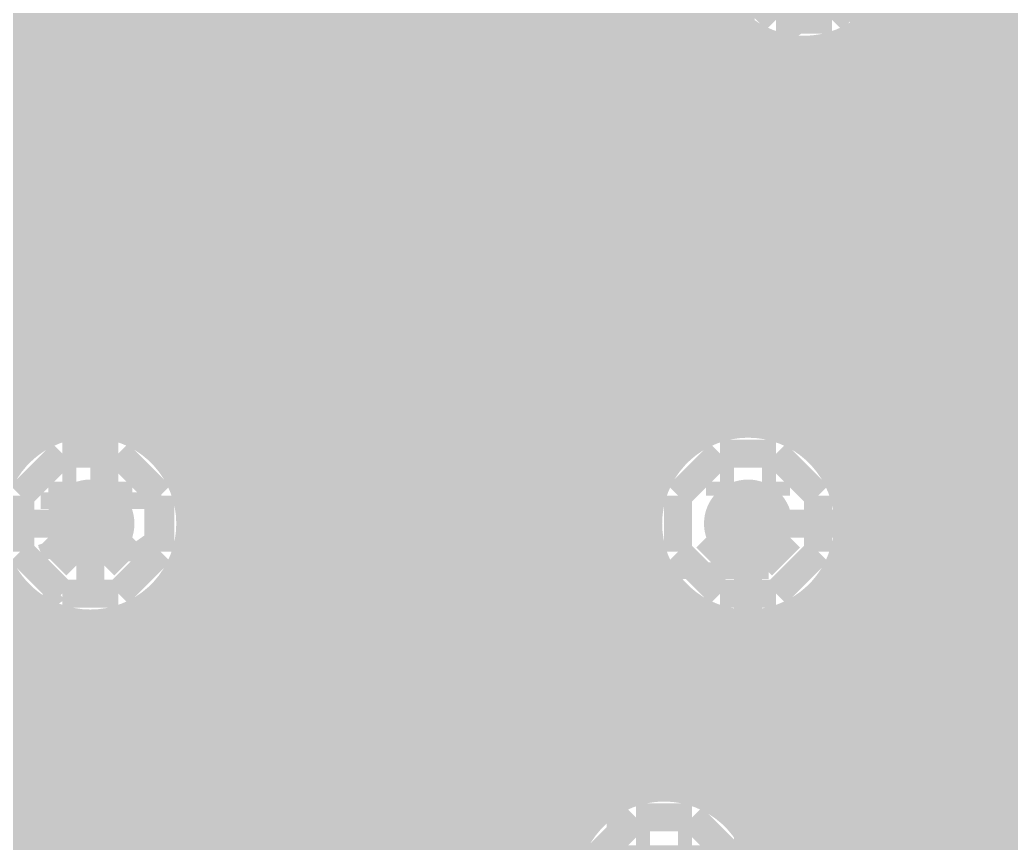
# Model space of a CAD drawing. Extents: x -5 to 157, y -120 to 103.
# Drawn here: x 61.46 to 70.46, y 57.68 to 65.15 of the extents above; entities that cross this region are included whole.
import ezdxf

# ---------------------------------------------------------------- set-up
doc = ezdxf.new("R2010")
doc.units = 0
doc.header["$MEASUREMENT"] = 0
doc.layers.get('0').update_dxf_attribs({"linetype": 'CONTINUOUS'})
for name, color, linetype in [('22-304-2_BOT', 7, 'CONTINUOUS'), ('22-304-2_DRD', 7, 'CONTINUOUS'), ('22-304-2_DRL', 2, 'CONTINUOUS'), ('22-304-2_IN1', 4, 'CONTINUOUS'), ('22-304-2_IN2', 3, 'CONTINUOUS'), ('22-304-2_SMT', 10, 'CONTINUOUS'), ('22-304-2_SPT', 9, 'CONTINUOUS'), ('22-304-2_SSB', 12, 'CONTINUOUS'), ('22-304-2_SST', 11, 'CONTINUOUS'), ('22-304-2_TOP', 13, 'CONTINUOUS'), ('THRUHOLE_TAP', 7, 'CONTINUOUS')]:
    doc.layers.add(name, color=color, linetype=linetype)

# ---------------------------------------------------------------- blocks, each defined once
blk = doc.blocks.new('ROUND_39')
at = {"const_width": 0.40005}
blk.add_lwpolyline([(-0.200024, 0, 1), (0.200024, 0, 1)], format="xyb", close=True, dxfattribs=at)
blk = doc.blocks.new('ROUND_87')
at = {"const_width": 0.10033}
blk.add_lwpolyline([(-0.050164, 0, 1), (0.050164, 0, 1)], format="xyb", close=True, dxfattribs=at)
blk = doc.blocks.new('ROUND_88')
at = {"const_width": 0.10033}
blk.add_lwpolyline([(-0.050164, 0, 1), (0.050164, 0, 1)], format="xyb", close=True, dxfattribs=at)
blk = doc.blocks.new('ROUND_38')
at = {"const_width": 0.40005}
blk.add_lwpolyline([(-0.200024, 0, 1), (0.200024, 0, 1)], format="xyb", close=True, dxfattribs=at)
blk = doc.blocks.new('ROUND_42')
at = {"const_width": 0.40005}
blk.add_lwpolyline([(-0.200024, 0, 1), (0.200024, 0, 1)], format="xyb", close=True, dxfattribs=at)
blk = doc.blocks.new('RECTANGLE_3')
blk.add_solid([(0.4826, 0.4064), (0.4826, -0.4064), (-0.4826, 0.4064), (-0.4826, -0.4064)])
blk = doc.blocks.new('RECTANGLE_32')
blk.add_solid([(0.44958, 0.65024), (0.44958, -0.65024), (-0.44958, 0.65024), (-0.44958, -0.65024)])
blk = doc.blocks.new('ROUND_80')
at = {"const_width": 0.10033}
blk.add_lwpolyline([(-0.050164, 0, 1), (0.050164, 0, 1)], format="xyb", close=True, dxfattribs=at)

msp = doc.modelspace()

# ---------------------------------------------------------------- linework, layer by layer
at = {"layer": '22-304-2_BOT', "const_width": 0.254}
for points in [[(69.977, 69.8754), (69.977, 64.5287)], [(70.2056, 68.8594), (70.2056, 64.69126)], [(70.4342, 68.8594), (70.4342, 64.77)], [(63.8048, 68.2244), (63.8048, 57.912)], [(61.7474, 67.61988), (61.7474, 61.41466)], [(61.976, 67.63512), (61.976, 61.47816)], [(61.5188, 67.35572), (61.5188, 61.27242)], [(62.2046, 67.1957), (62.2046, 61.4807)], [(63.5762, 67.25412), (63.5762, 57.912)], [(62.4332, 67.02044), (62.4332, 61.42482)], [(63.3476, 67.04838), (63.3476, 57.912)], [(62.6618, 66.93408), (62.6618, 61.29274)], [(62.8904, 66.91122), (62.8904, 61.03112)], [(63.119, 66.94678), (63.119, 57.912)], [(67.0052, 66.91122), (67.0052, 63.05296)], [(64.0334, 66.5226), (64.0334, 60.6806)], [(64.262, 66.5226), (64.262, 61.0489)], [(64.4906, 66.5226), (64.4906, 61.21146)], [(64.7192, 66.5226), (64.7192, 61.2902)], [(64.9478, 66.5226), (64.9478, 61.30798)], [(65.1764, 66.5226), (65.1764, 64.0334)], [(65.405, 66.5226), (65.405, 64.4017)], [(65.6336, 66.5226), (65.6336, 64.56426)], [(65.8622, 66.5226), (65.8622, 64.643)], [(66.0908, 66.5226), (66.0908, 64.66078)], [(66.3194, 66.5226), (66.3194, 64.6176)], [(66.548, 66.5226), (66.548, 64.50584)], [(66.7766, 66.5226), (66.7766, 64.28486)], [(67.2338, 66.5226), (67.2338, 63.13932)], [(67.4624, 66.5226), (67.4624, 63.16218)], [(69.5198, 66.5226), (69.5198, 61.214)], [(69.7484, 66.5226), (69.7484, 64.1604)], [(67.691, 65.60312), (67.691, 63.12662)], [(69.2912, 65.22212), (69.2912, 61.214)], [(67.9196, 65.1637), (67.9196, 63.02248)], [(68.01612, 65.0748), (44.5135, 65.0748)], [(69.0626, 65.01638), (69.0626, 61.214)], [(73.47204, 65.0748), (69.14388, 65.0748)], [(68.1482, 64.98844), (68.1482, 62.81928)], [(73.70064, 64.8462), (44.7421, 64.8462)], [(68.3768, 64.90208), (68.3768, 61.43244)], [(68.6054, 64.87922), (68.6054, 61.31306)], [(68.834, 64.91478), (68.834, 61.214)], [(65.7606, 64.6176), (52.9844, 64.6176)], [(70.08114, 64.6176), (66.3194, 64.6176)], [(65.3923, 64.389), (53.3527, 64.389)], [(69.86016, 64.389), (66.6877, 64.389)], [(65.2272, 64.1604), (53.51526, 64.1604)], [(69.7484, 64.1604), (66.85026, 64.1604)], [(65.14846, 63.9318), (53.594, 63.9318)], [(69.70522, 63.9318), (66.929, 63.9318)], [(65.13322, 63.7032), (53.61178, 63.7032)], [(69.72046, 63.7032), (66.94678, 63.7032)], [(69.7484, 63.6016), (69.7484, 61.214)], [(65.1764, 63.4746), (53.5686, 63.4746)], [(65.1764, 63.4746), (65.1764, 61.2648)], [(69.7992, 63.4746), (66.9036, 63.4746)], [(65.28816, 63.246), (53.45684, 63.246)], [(66.7766, 63.22314), (66.7766, 62.8777)], [(69.9643, 63.246), (66.79184, 63.246)], [(69.977, 63.2333), (69.977, 61.214)], [(65.405, 63.1063), (65.405, 61.15304)], [(70.2056, 63.0682), (70.2056, 61.214)], [(65.50914, 63.0174), (53.23586, 63.0174)], [(65.6336, 62.9412), (65.6336, 60.93206)], [(66.548, 63.00216), (66.548, 62.43828)], [(66.94424, 63.0174), (66.57086, 63.0174)], [(70.3326, 63.0174), (67.92722, 63.0174)], [(70.4342, 62.98946), (70.4342, 61.214)], [(65.8622, 62.86246), (65.8622, 57.912)], [(66.3194, 62.8904), (66.3194, 57.912)], [(66.70294, 62.7888), (46.7995, 62.7888)], [(66.0908, 62.84722), (66.0908, 57.912)], [(104.54894, 62.7888), (68.17106, 62.7888)], [(66.58102, 62.5602), (47.0281, 62.5602)], [(104.42702, 62.5602), (68.29044, 62.5602)], [(66.53276, 62.3316), (47.2567, 62.3316)], [(104.37876, 62.3316), (68.34124, 62.3316)], [(66.54292, 62.103), (47.4853, 62.103)], [(66.548, 62.06998), (66.548, 57.912)], [(104.38892, 62.103), (68.33108, 62.103)], [(66.6115, 61.8744), (47.7139, 61.8744)], [(104.46004, 61.8744), (68.25996, 61.8744)], [(68.1482, 61.68898), (68.1482, 61.48324)], [(66.7639, 61.6458), (47.9425, 61.6458)], [(66.7766, 61.63056), (66.7766, 58.01106)], [(91.03614, 61.6458), (68.1101, 61.6458)], [(61.75502, 61.4172), (54.32298, 61.4172)], [(67.08648, 61.4172), (62.45098, 61.4172)], [(67.0052, 61.4553), (67.0052, 58.13044)], [(73.31202, 61.4172), (68.41998, 61.4172)], [(67.2338, 61.36894), (67.2338, 60.92698)], [(67.4624, 61.34608), (67.4624, 61.2521)], [(61.4553, 61.214), (54.6227, 61.214)], [(64.44488, 61.1886), (62.7761, 61.1886)], [(67.3989, 61.1886), (65.34912, 61.1886)], [(73.0123, 61.214), (68.7197, 61.214)], [(64.18072, 60.96), (62.92596, 60.96)], [(67.24904, 60.96), (65.61074, 60.96)], [(64.05118, 60.7314), (62.99708, 60.7314)], [(67.17792, 60.7314), (65.74282, 60.7314)], [(53.975, 60.579), (62.103, 60.579)], [(68.072, 60.579), (73.66, 60.579)], [(63.9953, 60.5028), (63.00724, 60.5028)], [(67.16776, 60.5028), (65.7987, 60.5028)], [(63.99784, 60.2742), (62.95644, 60.2742)], [(67.21602, 60.2742), (65.79616, 60.2742)], [(67.2338, 60.23102), (67.2338, 58.18124)], [(62.8904, 60.12688), (62.8904, 57.912)], [(64.0334, 60.1218), (64.0334, 57.912)], [(64.06134, 60.0456), (62.83706, 60.0456)], [(67.33794, 60.0456), (65.73266, 60.0456)], [(61.4553, 59.944), (54.6227, 59.944)], [(61.5188, 59.88304), (61.5188, 57.912)], [(67.4624, 59.9059), (67.4624, 58.17108)], [(73.0123, 59.944), (68.7197, 59.944)], [(68.834, 59.944), (68.834, 45.847)], [(69.0626, 59.944), (69.0626, 45.847)], [(69.2912, 59.944), (69.2912, 45.847)], [(69.5198, 59.944), (69.5198, 45.847)], [(69.7484, 59.944), (69.7484, 45.847)], [(69.977, 59.944), (69.977, 45.847)], [(70.2056, 59.944), (70.2056, 45.847)], [(70.4342, 59.944), (70.4342, 45.847)], [(61.61024, 59.817), (54.46776, 59.817)], [(64.20104, 59.817), (62.59576, 59.817)], [(62.6618, 59.86272), (62.6618, 57.912)], [(67.57924, 59.817), (65.59042, 59.817)], [(65.6336, 59.87034), (65.6336, 57.912)], [(73.16724, 59.817), (68.56476, 59.817)], [(68.6054, 59.84494), (68.6054, 45.847)], [(61.7474, 59.74334), (61.7474, 57.912)], [(62.4332, 59.73318), (62.4332, 57.912)], [(64.262, 59.7535), (64.262, 57.912)], [(67.691, 59.75604), (67.691, 58.09996)], [(68.3768, 59.72302), (68.3768, 45.847)], [(61.976, 59.67984), (61.976, 57.912)], [(62.2046, 59.6773), (62.2046, 57.912)], [(65.405, 59.64936), (65.405, 57.912)], [(67.9196, 59.68492), (67.9196, 57.9501)], [(68.1482, 59.67476), (68.1482, 57.62498)], [(64.49314, 59.5884), (48.641, 59.5884)], [(64.4906, 59.5884), (64.4906, 57.912)], [(65.1764, 59.5376), (65.1764, 57.912)], [(96.3168, 59.5884), (65.30086, 59.5884)], [(64.7192, 59.50966), (64.7192, 57.912)], [(64.9478, 59.49442), (64.9478, 57.912)], [(96.09582, 59.3598), (48.641, 59.3598)], [(95.90024, 59.1312), (48.641, 59.1312)], [(74.7776, 58.9026), (48.641, 58.9026)], [(74.4093, 58.674), (48.641, 58.674)], [(74.2442, 58.4454), (48.641, 58.4454)], [(74.16546, 58.2168), (48.641, 58.2168)], [(66.74612, 57.9882), (57.58688, 57.9882)], [(66.6623, 57.912), (57.6707, 57.912)], [(74.15022, 57.9882), (67.87388, 57.9882)], [(74.1934, 57.7596), (68.07708, 57.7596)]]:
    msp.add_lwpolyline(points, dxfattribs=at)
for points in [[(67.67322, 65.786, 0.4142136), (68.58, 64.87922)], [(68.58, 64.87922, 0.4142136), (69.48678, 65.786)], [(70.612, 64.78778, 0.4142136), (69.70522, 63.881)], [(66.04, 64.66078, 0.4142136), (65.13322, 63.754)], [(66.04, 64.66078, 0.4142136), (65.13322, 63.754)], [(66.94678, 63.754, 0.4142136), (66.04, 64.66078)], [(66.94678, 63.754, 0.4142136), (66.04, 64.66078)], [(69.70522, 63.881, 0.4142136), (70.612, 62.97422)], [(65.13322, 63.754, 0.4142136), (66.04, 62.84722)], [(65.13322, 63.754, 0.4142136), (66.04, 62.84722)], [(66.04, 62.84722, 0.4142136), (66.94678, 63.754)], [(66.04, 62.84722, 0.4142136), (66.94678, 63.754)], [(67.437, 63.16218, 0.4142136), (66.53022, 62.2554)], [(67.437, 63.16218, 0.4142136), (66.53022, 62.2554)], [(68.34378, 62.2554, 0.4142136), (67.437, 63.16218)], [(68.34378, 62.2554, 0.4142136), (67.437, 63.16218)], [(66.53022, 62.2554, 0.4142136), (67.437, 61.34862)], [(66.53022, 62.2554, 0.4142136), (67.437, 61.34862)], [(67.88912, 61.468, 0.2685851), (68.34378, 62.2554)], [(67.88912, 61.468, 0.2685851), (68.34378, 62.2554)], [(62.103, 61.48578, 0.2014871), (61.45549, 61.21381)], [(63.00978, 60.579, 0.4142136), (62.103, 61.48578)], [(68.072, 61.48578, 0.0507646), (67.88929, 61.46718)], [(68.7197, 61.214, 0.2014867), (68.072, 61.48605)], [(67.61734, 61.36386, 0.2675602), (67.16496, 60.579)], [(67.437, 61.34608, 0.0499376), (67.61728, 61.36413)], [(67.437, 61.34608, 0.0499376), (67.61728, 61.36413)], [(64.897, 61.30798, 0.4142136), (63.99022, 60.4012)], [(65.80378, 60.4012, 0.4142136), (64.897, 61.30798)], [(62.103, 59.67222, 0.4142136), (63.00978, 60.579)], [(67.16522, 60.579, 0.4142136), (68.072, 59.67222)], [(63.99022, 60.4012, 0.4142136), (64.897, 59.49442)], [(64.897, 59.49442, 0.4142136), (65.80378, 60.4012)], [(61.4553, 59.944, 0.2014867), (62.103, 59.67195)], [(68.072, 59.67222, 0.2014863), (68.71951, 59.94419)], [(67.31, 58.18378, 0.2014871), (66.66249, 57.91181)], [(68.21678, 57.277, 0.4142136), (67.31, 58.18378)]]:
    msp.add_lwpolyline(points, format="xyb", dxfattribs=at)
at = {"layer": '22-304-2_DRD', "const_width": 0.254}
for points in [[(67.945, 65.532), (68.326, 65.151)], [(68.834, 65.151), (69.215, 65.532)], [(61.976, 65.278), (61.595, 64.897)], [(61.976, 65.278), (61.595, 64.897)], [(61.976, 65.278), (61.595, 64.897)], [(62.484, 65.278), (61.976, 65.278)], [(62.484, 65.278), (61.976, 65.278)], [(62.484, 65.278), (61.976, 65.278)], [(62.865, 64.897), (62.484, 65.278)], [(62.865, 64.897), (62.484, 65.278)], [(62.865, 64.897), (62.484, 65.278)], [(68.326, 65.151), (68.834, 65.151)], [(61.976, 65.024), (61.976, 64.897)], [(62.103, 65.024), (61.976, 65.024)], [(61.976, 65.024), (61.976, 64.897)], [(62.103, 65.024), (61.976, 65.024)], [(61.976, 65.024), (61.976, 64.897)], [(62.103, 65.024), (61.976, 65.024)], [(62.103, 64.897), (62.103, 65.024)], [(62.103, 64.897), (62.103, 65.024)], [(62.103, 64.897), (62.103, 65.024)], [(62.357, 65.024), (62.357, 64.897)], [(62.484, 65.024), (62.357, 65.024)], [(62.357, 65.024), (62.357, 64.897)], [(62.484, 65.024), (62.357, 65.024)], [(62.357, 65.024), (62.357, 64.897)], [(62.484, 65.024), (62.357, 65.024)], [(62.484, 64.897), (62.484, 65.024)], [(62.484, 64.897), (62.484, 65.024)], [(62.484, 64.897), (62.484, 65.024)], [(61.595, 64.897), (61.595, 64.389)], [(61.595, 64.897), (61.595, 64.389)], [(61.595, 64.897), (61.595, 64.389)], [(61.976, 64.897), (62.103, 64.897)], [(61.976, 64.897), (62.103, 64.897)], [(61.976, 64.897), (62.103, 64.897)], [(62.357, 64.897), (62.484, 64.897)], [(62.357, 64.897), (62.484, 64.897)], [(62.357, 64.897), (62.484, 64.897)], [(62.865, 64.389), (62.865, 64.897)], [(62.865, 64.389), (62.865, 64.897)], [(62.865, 64.389), (62.865, 64.897)], [(62.103, 64.262), (61.849, 64.516)], [(62.103, 64.262), (61.849, 64.516)], [(62.103, 64.262), (61.849, 64.516)], [(62.611, 64.516), (62.357, 64.262)], [(62.611, 64.516), (62.357, 64.262)], [(62.611, 64.516), (62.357, 64.262)], [(70.358, 64.516), (69.977, 64.135)], [(70.358, 64.516), (69.977, 64.135)], [(70.866, 64.516), (70.358, 64.516)], [(70.866, 64.516), (70.358, 64.516)], [(61.595, 64.389), (61.976, 64.008)], [(61.595, 64.389), (61.976, 64.008)], [(61.595, 64.389), (61.976, 64.008)], [(62.484, 64.008), (62.865, 64.389)], [(62.484, 64.008), (62.865, 64.389)], [(62.484, 64.008), (62.865, 64.389)], [(65.786, 64.389), (65.405, 64.008)], [(65.786, 64.389), (65.405, 64.008)], [(66.294, 64.389), (65.786, 64.389)], [(66.294, 64.389), (65.786, 64.389)], [(66.675, 64.008), (66.294, 64.389)], [(66.675, 64.008), (66.294, 64.389)], [(62.357, 64.262), (62.103, 64.262)], [(62.357, 64.262), (62.103, 64.262)], [(62.357, 64.262), (62.103, 64.262)], [(70.358, 64.262), (70.358, 64.135)], [(70.485, 64.262), (70.358, 64.262)], [(70.358, 64.262), (70.358, 64.135)], [(70.485, 64.262), (70.358, 64.262)], [(70.485, 64.135), (70.485, 64.262)], [(70.485, 64.135), (70.485, 64.262)], [(65.786, 64.135), (65.786, 64.008)], [(65.913, 64.135), (65.786, 64.135)], [(65.786, 64.135), (65.786, 64.008)], [(65.913, 64.135), (65.786, 64.135)], [(65.913, 64.008), (65.913, 64.135)], [(65.913, 64.008), (65.913, 64.135)], [(66.167, 64.135), (66.167, 64.008)], [(66.294, 64.135), (66.167, 64.135)], [(66.167, 64.135), (66.167, 64.008)], [(66.294, 64.135), (66.167, 64.135)], [(66.294, 64.008), (66.294, 64.135)], [(66.294, 64.008), (66.294, 64.135)], [(69.977, 64.135), (69.977, 63.627)], [(69.977, 64.135), (69.977, 63.627)], [(70.358, 64.135), (70.485, 64.135)], [(70.358, 64.135), (70.485, 64.135)], [(61.976, 64.008), (62.484, 64.008)], [(61.976, 64.008), (62.484, 64.008)], [(61.976, 64.008), (62.484, 64.008)], [(65.405, 64.008), (65.405, 63.5)], [(65.405, 64.008), (65.405, 63.5)], [(65.786, 64.008), (65.913, 64.008)], [(65.786, 64.008), (65.913, 64.008)], [(66.167, 64.008), (66.294, 64.008)], [(66.167, 64.008), (66.294, 64.008)], [(66.675, 63.5), (66.675, 64.008)], [(66.675, 63.5), (66.675, 64.008)], [(70.485, 63.5), (70.231, 63.754)], [(70.485, 63.5), (70.231, 63.754)], [(65.913, 63.373), (65.659, 63.627)], [(65.913, 63.373), (65.659, 63.627)], [(66.421, 63.627), (66.167, 63.373)], [(66.421, 63.627), (66.167, 63.373)], [(69.977, 63.627), (70.358, 63.246)], [(69.977, 63.627), (70.358, 63.246)], [(65.405, 63.5), (65.786, 63.119)], [(65.405, 63.5), (65.786, 63.119)], [(66.294, 63.119), (66.675, 63.5)], [(66.294, 63.119), (66.675, 63.5)], [(70.739, 63.5), (70.485, 63.5)], [(70.739, 63.5), (70.485, 63.5)], [(66.167, 63.373), (65.913, 63.373)], [(66.167, 63.373), (65.913, 63.373)], [(70.358, 63.246), (70.866, 63.246)], [(70.358, 63.246), (70.866, 63.246)], [(65.786, 63.119), (66.294, 63.119)], [(65.786, 63.119), (66.294, 63.119)], [(67.183, 62.8904), (66.802, 62.5094)], [(67.183, 62.8904), (66.802, 62.5094)], [(67.183, 62.8904), (66.802, 62.5094)], [(67.691, 62.8904), (67.183, 62.8904)], [(67.691, 62.8904), (67.183, 62.8904)], [(67.691, 62.8904), (67.183, 62.8904)], [(68.072, 62.5094), (67.691, 62.8904)], [(68.072, 62.5094), (67.691, 62.8904)], [(68.072, 62.5094), (67.691, 62.8904)], [(67.183, 62.6364), (67.183, 62.5094)], [(67.31, 62.6364), (67.183, 62.6364)], [(67.183, 62.6364), (67.183, 62.5094)], [(67.31, 62.6364), (67.183, 62.6364)], [(67.183, 62.6364), (67.183, 62.5094)], [(67.31, 62.6364), (67.183, 62.6364)], [(67.31, 62.5094), (67.31, 62.6364)], [(67.31, 62.5094), (67.31, 62.6364)], [(67.31, 62.5094), (67.31, 62.6364)], [(67.564, 62.6364), (67.564, 62.5094)], [(67.691, 62.6364), (67.564, 62.6364)], [(67.564, 62.6364), (67.564, 62.5094)], [(67.691, 62.6364), (67.564, 62.6364)], [(67.564, 62.6364), (67.564, 62.5094)], [(67.691, 62.6364), (67.564, 62.6364)], [(67.691, 62.5094), (67.691, 62.6364)], [(67.691, 62.5094), (67.691, 62.6364)], [(67.691, 62.5094), (67.691, 62.6364)], [(66.802, 62.5094), (66.802, 62.0014)], [(66.802, 62.5094), (66.802, 62.0014)], [(66.802, 62.5094), (66.802, 62.0014)], [(67.183, 62.5094), (67.31, 62.5094)], [(67.183, 62.5094), (67.31, 62.5094)], [(67.183, 62.5094), (67.31, 62.5094)], [(67.564, 62.5094), (67.691, 62.5094)], [(67.564, 62.5094), (67.691, 62.5094)], [(67.564, 62.5094), (67.691, 62.5094)], [(68.072, 62.0014), (68.072, 62.5094)], [(68.072, 62.0014), (68.072, 62.5094)], [(68.072, 62.0014), (68.072, 62.5094)], [(67.31, 61.8744), (67.056, 62.1284)], [(67.31, 61.8744), (67.056, 62.1284)], [(67.31, 61.8744), (67.056, 62.1284)], [(67.818, 62.1284), (67.564, 61.8744)], [(67.818, 62.1284), (67.564, 61.8744)], [(67.818, 62.1284), (67.564, 61.8744)], [(66.802, 62.0014), (67.183, 61.6204)], [(66.802, 62.0014), (67.183, 61.6204)], [(66.802, 62.0014), (67.183, 61.6204)], [(67.691, 61.6204), (68.072, 62.0014)], [(67.691, 61.6204), (68.072, 62.0014)], [(67.691, 61.6204), (68.072, 62.0014)], [(67.564, 61.8744), (67.31, 61.8744)], [(67.564, 61.8744), (67.31, 61.8744)], [(67.564, 61.8744), (67.31, 61.8744)], [(67.183, 61.6204), (67.691, 61.6204)], [(67.183, 61.6204), (67.691, 61.6204)], [(67.183, 61.6204), (67.691, 61.6204)], [(61.849, 61.214), (61.468, 60.833)], [(62.357, 61.214), (61.849, 61.214)], [(62.738, 60.833), (62.357, 61.214)], [(67.818, 61.214), (67.437, 60.833)], [(68.326, 61.214), (67.818, 61.214)], [(68.707, 60.833), (68.326, 61.214)], [(64.643, 61.0362), (64.262, 60.6552)], [(65.151, 61.0362), (64.643, 61.0362)], [(65.532, 60.6552), (65.151, 61.0362)], [(61.849, 60.96), (61.849, 60.833)], [(61.976, 60.96), (61.849, 60.96)], [(61.976, 60.833), (61.976, 60.96)], [(62.23, 60.96), (62.23, 60.833)], [(62.357, 60.96), (62.23, 60.96)], [(62.357, 60.833), (62.357, 60.96)], [(67.818, 60.96), (67.818, 60.833)], [(67.945, 60.96), (67.818, 60.96)], [(67.945, 60.833), (67.945, 60.96)], [(68.199, 60.96), (68.199, 60.833)], [(68.326, 60.96), (68.199, 60.96)], [(68.326, 60.833), (68.326, 60.96)], [(61.468, 60.833), (61.468, 60.325)], [(61.849, 60.833), (61.976, 60.833)], [(62.23, 60.833), (62.357, 60.833)], [(62.738, 60.325), (62.738, 60.833)], [(64.643, 60.7822), (64.643, 60.6552)], [(64.77, 60.7822), (64.643, 60.7822)], [(64.77, 60.6552), (64.77, 60.7822)], [(65.024, 60.7822), (65.024, 60.6552)], [(65.151, 60.7822), (65.024, 60.7822)], [(65.151, 60.6552), (65.151, 60.7822)], [(67.437, 60.833), (67.437, 60.325)], [(67.818, 60.833), (67.945, 60.833)], [(68.199, 60.833), (68.326, 60.833)], [(68.707, 60.325), (68.707, 60.833)], [(64.262, 60.6552), (64.262, 60.1472)], [(64.643, 60.6552), (64.77, 60.6552)], [(65.024, 60.6552), (65.151, 60.6552)], [(65.532, 60.1472), (65.532, 60.6552)], [(61.976, 60.198), (61.722, 60.452)], [(62.484, 60.452), (62.23, 60.198)], [(67.945, 60.198), (67.691, 60.452)], [(68.453, 60.452), (68.199, 60.198)], [(61.468, 60.325), (61.849, 59.944)], [(62.357, 59.944), (62.738, 60.325)], [(64.77, 60.0202), (64.516, 60.2742)], [(65.278, 60.2742), (65.024, 60.0202)], [(67.437, 60.325), (67.818, 59.944)], [(68.326, 59.944), (68.707, 60.325)], [(62.23, 60.198), (61.976, 60.198)], [(68.199, 60.198), (67.945, 60.198)], [(64.262, 60.1472), (64.643, 59.7662)], [(65.151, 59.7662), (65.532, 60.1472)], [(65.024, 60.0202), (64.77, 60.0202)], [(61.849, 59.944), (62.357, 59.944)], [(67.818, 59.944), (68.326, 59.944)], [(64.643, 59.7662), (65.151, 59.7662)], [(67.056, 57.912), (66.675, 57.531)], [(67.564, 57.912), (67.056, 57.912)], [(67.945, 57.531), (67.564, 57.912)], [(67.056, 57.658), (67.056, 57.531)], [(67.183, 57.658), (67.056, 57.658)], [(67.183, 57.531), (67.183, 57.658)], [(67.437, 57.658), (67.437, 57.531)], [(67.564, 57.658), (67.437, 57.658)], [(67.564, 57.531), (67.564, 57.658)]]:
    msp.add_lwpolyline(points, dxfattribs=at)
at = {"layer": '22-304-2_IN1', "const_width": 0.254}
for points in [[(63.6016, 74.78268), (63.6016, 65.278)], [(66.1162, 74.7014), (66.1162, 65.278)], [(65.8876, 74.56932), (65.8876, 65.278)], [(63.8302, 74.23404), (63.8302, 65.278)], [(65.659, 74.17308), (65.659, 65.278)], [(61.5442, 73.76922), (61.5442, 65.278)], [(61.7728, 73.76922), (61.7728, 65.278)], [(69.3166, 71.44512), (69.3166, 65.278)], [(69.5452, 71.16572), (69.5452, 65.278)], [(70.4596, 71.20636), (70.4596, 65.278)], [(69.7738, 71.05396), (69.7738, 65.278)], [(70.231, 71.0692), (70.231, 65.278)], [(70.0024, 71.02602), (70.0024, 65.278)], [(66.3448, 70.42912), (66.3448, 65.278)], [(66.5734, 70.22846), (66.5734, 65.278)], [(66.802, 69.07276), (66.802, 65.278)], [(67.7164, 68.98894), (67.7164, 65.278)], [(67.0306, 68.92036), (67.0306, 65.278)], [(67.4878, 68.88734), (67.4878, 65.278)], [(67.2592, 68.86702), (67.2592, 65.278)], [(63.373, 67.29476), (63.373, 65.278)], [(62.6872, 67.10934), (62.6872, 65.278)], [(62.9158, 67.08902), (62.9158, 65.278)], [(63.1444, 67.14236), (63.1444, 65.278)], [(64.0588, 66.2559), (64.0588, 65.278)], [(65.4304, 66.11112), (65.4304, 65.278)], [(64.2874, 65.87236), (64.2874, 65.278)], [(65.2018, 65.83172), (65.2018, 65.278)], [(64.516, 65.7352), (64.516, 65.278)], [(64.7446, 65.69202), (64.7446, 65.278)], [(64.9732, 65.71996), (64.9732, 65.278)], [(67.945, 65.42532), (67.945, 65.278)], [(61.86932, 65.278), (55.372, 65.278)], [(61.86932, 65.278), (55.372, 65.278)], [(68.05676, 65.278), (62.58814, 65.278)], [(68.05676, 65.278), (62.58814, 65.278)], [(86.36, 65.278), (69.10324, 65.278)], [(86.36, 65.278), (69.10324, 65.278)], [(86.36, 64.643), (63.13678, 64.643)], [(63.246, 64.643), (63.246, 56.37276)], [(63.4746, 64.643), (63.4746, 56.61406)], [(63.7032, 64.643), (63.7032, 56.73344)], [(63.9318, 64.643), (63.9318, 56.78424)], [(64.1604, 64.643), (64.1604, 56.77408)], [(64.389, 64.643), (64.389, 56.70296)], [(64.6176, 64.643), (64.6176, 56.5531)], [(64.8462, 64.643), (64.8462, 56.22798)], [(65.0748, 64.643), (65.0748, 44.27474)], [(65.3034, 64.643), (65.3034, 44.33316)], [(65.532, 64.643), (65.532, 44.32808)], [(65.7606, 64.643), (65.7606, 44.26458)], [(65.9892, 64.643), (65.9892, 44.12488)], [(66.2178, 64.643), (66.2178, 54.95798)], [(66.4464, 64.643), (66.4464, 57.5564)], [(66.675, 64.643), (66.675, 57.9247)], [(66.9036, 64.643), (66.9036, 58.08726)], [(67.1322, 64.643), (67.1322, 58.166)], [(67.3608, 64.643), (67.3608, 61.14288)], [(67.5894, 64.643), (67.5894, 61.34608)], [(67.818, 64.643), (67.818, 61.45022)], [(68.0466, 64.643), (68.0466, 61.48578)], [(68.2752, 64.643), (68.2752, 61.46292)], [(68.5038, 64.643), (68.5038, 61.37656)], [(68.7324, 64.643), (68.7324, 61.2013)], [(68.961, 64.643), (68.961, 60.76188)], [(69.1896, 64.643), (69.1896, 33.782)], [(69.4182, 64.643), (69.4182, 33.782)], [(69.6468, 64.643), (69.6468, 43.77944)], [(69.8754, 64.643), (69.8754, 44.10202)], [(70.104, 64.643), (70.104, 44.25442)], [(70.3326, 64.643), (70.3326, 44.32554)], [(70.5612, 64.643), (70.5612, 44.3357)], [(89.67724, 64.516), (63.12916, 64.516)], [(61.39434, 64.2874), (24.6634, 64.2874)], [(61.4172, 64.23914), (61.4172, 61.17336)], [(89.43594, 64.2874), (63.06566, 64.2874)], [(63.0174, 64.19088), (63.0174, 33.782)], [(61.53404, 64.0588), (24.4348, 64.0588)], [(89.31402, 64.0588), (62.92342, 64.0588)], [(61.6458, 63.94704), (61.6458, 61.36386)], [(62.7888, 63.92672), (62.7888, 61.17336)], [(61.82614, 63.8302), (24.2062, 63.8302)], [(61.8744, 63.80734), (61.8744, 61.45784)], [(62.5602, 63.79718), (62.5602, 61.36386)], [(89.26576, 63.8302), (62.63386, 63.8302)], [(62.103, 63.74384), (62.103, 61.48578)], [(62.3316, 63.7413), (62.3316, 61.45784)], [(89.27592, 63.6016), (41.5544, 63.6016)], [(89.34704, 63.373), (41.9227, 63.373)], [(89.4969, 63.1444), (42.08526, 63.1444)], [(89.82202, 62.9158), (42.164, 62.9158)], [(98.31578, 62.6872), (42.18178, 62.6872)], [(98.28022, 62.4586), (42.1386, 62.4586)], [(98.30308, 62.23), (42.02684, 62.23)], [(98.38944, 62.0014), (41.80586, 62.0014)], [(98.5647, 61.7728), (28.34386, 61.7728)], [(99.00412, 61.5442), (28.63342, 61.5442)], [(61.57214, 61.3156), (54.50586, 61.3156)], [(67.54114, 61.3156), (62.63386, 61.3156)], [(73.12914, 61.3156), (68.60286, 61.3156)], [(61.35116, 61.087), (54.72684, 61.087)], [(67.32016, 61.087), (62.85484, 61.087)], [(72.90816, 61.087), (68.82384, 61.087)], [(67.2084, 60.8584), (62.9666, 60.8584)], [(72.7964, 60.8584), (68.9356, 60.8584)], [(67.16522, 60.6298), (63.00978, 60.6298)], [(72.75322, 60.6298), (68.97878, 60.6298)], [(67.18046, 60.4012), (62.992, 60.4012)], [(72.76846, 60.4012), (68.961, 60.4012)], [(68.961, 60.39612), (68.961, 33.782)], [(67.2592, 60.1726), (62.91326, 60.1726)], [(72.8472, 60.1726), (68.88226, 60.1726)], [(61.4172, 59.98464), (61.4172, 33.782)], [(62.7888, 59.98464), (62.7888, 33.782)], [(67.3608, 60.01512), (67.3608, 58.18378)], [(61.4553, 59.944), (54.6227, 59.944)], [(67.4243, 59.944), (62.7507, 59.944)], [(73.0123, 59.944), (68.7197, 59.944)], [(68.7324, 59.9567), (68.7324, 43.88104)], [(61.6458, 59.79414), (61.6458, 33.782)], [(62.5602, 59.79414), (62.5602, 33.782)], [(67.5894, 59.80938), (67.5894, 58.1406)], [(61.8236, 59.7154), (54.2544, 59.7154)], [(67.7926, 59.7154), (62.3824, 59.7154)], [(67.818, 59.70778), (67.818, 58.02884)], [(73.3806, 59.7154), (68.3514, 59.7154)], [(68.5038, 59.78144), (68.5038, 44.1452)], [(61.8744, 59.70016), (61.8744, 33.782)], [(62.103, 59.67222), (62.103, 33.782)], [(62.3316, 59.70016), (62.3316, 33.782)], [(68.0466, 59.67222), (68.0466, 57.80786)], [(68.2752, 59.69508), (68.2752, 44.27474)], [(99.42322, 59.4868), (-2.4892, 59.4868)], [(98.5012, 59.2582), (-2.7178, 59.2582)], [(98.03384, 59.0296), (32.78886, 59.0296)], [(74.56424, 58.801), (33.00984, 58.801)], [(74.32294, 58.5724), (33.1216, 58.5724)], [(74.20102, 58.3438), (33.16478, 58.3438)], [(66.96202, 58.1152), (57.37098, 58.1152)], [(74.15276, 58.1152), (67.65798, 58.1152)], [(66.6369, 57.8866), (57.6961, 57.8866)], [(74.16292, 57.8866), (67.9831, 57.8866)], [(66.48704, 57.658), (57.84596, 57.658)], [(74.23404, 57.658), (68.13296, 57.658)]]:
    msp.add_lwpolyline(points, dxfattribs=at)
for points in [[(69.10324, 65.278, 0.1950747), (69.30928, 65.786)], [(62.23, 65.37198, 0.1298622), (61.86996, 65.27687)], [(62.58814, 65.278, 0.1290921), (62.23, 65.37203)], [(61.32322, 64.643, 0.4142136), (62.23, 63.73622)], [(62.23, 63.73622, 0.4142136), (63.13678, 64.643)], [(62.103, 61.48578, 0.4142136), (61.19622, 60.579)], [(63.00978, 60.579, 0.4142136), (62.103, 61.48578)], [(68.072, 61.48578, 0.4142136), (67.16522, 60.579)], [(68.97878, 60.579, 0.4142136), (68.072, 61.48578)], [(61.19622, 60.579, 0.4142136), (62.103, 59.67222)], [(62.103, 59.67222, 0.4142136), (63.00978, 60.579)], [(67.16522, 60.579, 0.4142136), (68.072, 59.67222)], [(68.072, 59.67222, 0.4142136), (68.97878, 60.579)], [(67.31, 58.18378, 0.4142136), (66.40322, 57.277)], [(68.21678, 57.277, 0.4142136), (67.31, 58.18378)]]:
    msp.add_lwpolyline(points, format="xyb", dxfattribs=at)
at = {"layer": '22-304-2_IN2', "const_width": 0.254}
for points in [[(65.8622, 73.95464), (65.8622, 64.76492)], [(65.6336, 73.75144), (65.6336, 64.69634)], [(64.0334, 73.67016), (64.0334, 60.95492)], [(64.262, 73.56348), (64.262, 61.20638)], [(65.405, 73.61682), (65.405, 64.55918)], [(64.4906, 73.49998), (64.4906, 61.34354)], [(64.7192, 73.47458), (64.7192, 61.41212)], [(64.9478, 73.4822), (64.9478, 61.42482)], [(65.1764, 73.53046), (65.1764, 64.30772)], [(70.4342, 70.83552), (70.4342, 64.89192)], [(69.7484, 70.75424), (69.7484, 64.43472)], [(69.977, 70.72884), (69.977, 64.68618)], [(70.2056, 70.75424), (70.2056, 64.82334)], [(66.0908, 70.27418), (66.0908, 64.77762)], [(66.3194, 69.32676), (66.3194, 64.74206)], [(66.548, 68.90766), (66.548, 64.64554)], [(66.7766, 68.7197), (66.7766, 64.46774)], [(67.0052, 68.61556), (67.0052, 64.10198)], [(67.2338, 68.57238), (67.2338, 63.26124)], [(67.4624, 68.58), (67.4624, 63.27902)], [(61.7474, 67.41414), (61.7474, 61.54166)], [(63.8048, 67.40652), (63.8048, 56.88584)], [(61.976, 67.30492), (61.976, 61.59754)], [(61.5188, 67.21094), (61.5188, 61.42228)], [(63.5762, 67.07886), (63.5762, 56.80964)], [(62.2046, 67.03314), (62.2046, 61.60008)], [(63.3476, 66.91122), (63.3476, 56.66486)], [(62.4332, 66.88582), (62.4332, 61.54928)], [(62.6618, 66.81216), (62.6618, 61.44006)], [(63.119, 66.82232), (63.119, 60.72378)], [(62.8904, 66.79184), (62.8904, 61.23686)], [(69.5198, 65.37452), (69.5198, 29.718)], [(67.691, 65.27292), (67.691, 63.24854)], [(67.84086, 65.0748), (30.02788, 65.0748)], [(69.2912, 65.04686), (69.2912, 29.718)], [(84.23402, 65.0748), (69.31914, 65.0748)], [(67.9196, 65.00114), (67.9196, 63.15964)], [(68.16852, 64.8462), (29.79928, 64.8462)], [(68.1482, 64.85382), (68.1482, 62.99454)], [(70.26402, 64.8462), (68.99148, 64.8462)], [(69.0626, 64.87922), (69.0626, 60.8457)], [(68.3768, 64.78016), (68.3768, 62.66688)], [(68.6054, 64.75984), (68.6054, 61.4553)], [(68.834, 64.79032), (68.834, 61.2648)], [(65.48628, 64.6176), (53.25872, 64.6176)], [(69.89826, 64.6176), (66.59372, 64.6176)], [(65.23228, 64.389), (53.51018, 64.389)], [(69.72046, 64.389), (66.84518, 64.389)], [(65.09766, 64.1604), (53.64734, 64.1604)], [(69.62394, 64.1604), (66.98234, 64.1604)], [(65.02908, 63.9318), (53.71592, 63.9318)], [(69.58584, 63.9318), (67.05092, 63.9318)], [(65.01384, 63.7032), (53.72862, 63.7032)], [(69.60108, 63.7032), (67.06362, 63.7032)], [(65.05194, 63.4746), (53.69306, 63.4746)], [(67.0052, 63.40602), (67.0052, 63.18504)], [(69.66966, 63.4746), (67.02806, 63.4746)], [(69.7484, 63.32728), (69.7484, 29.718)], [(65.14846, 63.246), (53.59654, 63.246)], [(67.17284, 63.246), (66.93154, 63.246)], [(69.80428, 63.246), (67.70116, 63.246)], [(65.1764, 63.20028), (65.1764, 61.38926)], [(69.977, 63.07328), (69.977, 40.21582)], [(65.32626, 63.0174), (53.41874, 63.0174)], [(65.405, 62.94628), (65.405, 61.29274)], [(70.05828, 63.0174), (68.1228, 63.0174)], [(66.548, 62.86246), (66.548, 62.76594)], [(70.2056, 62.93866), (70.2056, 40.54348)], [(70.4342, 62.87008), (70.4342, 40.73906)], [(65.69202, 62.7888), (53.05298, 62.7888)], [(65.6336, 62.81166), (65.6336, 61.11494)], [(66.3194, 62.76594), (66.3194, 57.5437)], [(66.5607, 62.7888), (66.38798, 62.7888)], [(79.78902, 62.7888), (68.3133, 62.7888)], [(65.8622, 62.74308), (65.8622, 60.74918)], [(66.0908, 62.72784), (66.0908, 54.95798)], [(104.30256, 62.5602), (68.4149, 62.5602)], [(104.25938, 62.3316), (68.46062, 62.3316)], [(66.421, 62.103), (27.05608, 62.103)], [(104.267, 62.103), (68.45046, 62.103)], [(66.4845, 61.8744), (28.40482, 61.8744)], [(104.3305, 61.8744), (68.3895, 61.8744)], [(68.3768, 61.84138), (68.3768, 61.55944)], [(66.548, 61.74232), (66.548, 57.9628)], [(66.6115, 61.6458), (28.702, 61.6458)], [(90.81262, 61.6458), (68.2625, 61.6458)], [(61.51118, 61.4172), (54.56682, 61.4172)], [(64.75222, 61.4172), (62.69482, 61.4172)], [(66.84264, 61.4172), (65.04178, 61.4172)], [(66.7766, 61.468), (66.7766, 58.1533)], [(73.06818, 61.4172), (68.66382, 61.4172)], [(67.0052, 61.32322), (67.0052, 58.25744)], [(67.2338, 61.24956), (67.2338, 61.17082)], [(64.23914, 61.1886), (62.9285, 61.1886)], [(67.2465, 61.1886), (65.55486, 61.1886)], [(72.8345, 61.1886), (68.8975, 61.1886)], [(64.03594, 60.96), (63.0555, 60.96)], [(67.1195, 60.96), (65.75806, 60.96)], [(72.7075, 60.96), (69.0245, 60.96)], [(63.92418, 60.7314), (63.11646, 60.7314)], [(67.056, 60.7314), (65.86728, 60.7314)], [(72.644, 60.7314), (69.08546, 60.7314)], [(63.119, 60.43422), (63.119, 56.39308)], [(63.87592, 60.5028), (63.12662, 60.5028)], [(67.04838, 60.5028), (65.91808, 60.5028)], [(72.63638, 60.5028), (69.09562, 60.5028)], [(63.87846, 60.2742), (63.08344, 60.2742)], [(67.09156, 60.2742), (65.91554, 60.2742)], [(72.67956, 60.2742), (69.05244, 60.2742)], [(69.0626, 60.30976), (69.0626, 29.718)], [(63.93434, 60.0456), (62.9793, 60.0456)], [(67.1957, 60.0456), (65.85966, 60.0456)], [(65.8622, 60.05322), (65.8622, 42.60596)], [(67.2338, 59.98718), (67.2338, 58.30062)], [(72.7837, 60.0456), (68.9483, 60.0456)], [(62.8904, 59.92114), (62.8904, 29.718)], [(68.834, 59.89066), (68.834, 29.718)], [(61.41466, 59.817), (54.6608, 59.817)], [(64.05372, 59.817), (62.7888, 59.817)], [(64.0334, 59.84748), (64.0334, 56.90616)], [(67.38366, 59.817), (65.74028, 59.817)], [(72.97166, 59.817), (68.7578, 59.817)], [(61.5188, 59.73572), (61.5188, 29.718)], [(62.6618, 59.71794), (62.6618, 29.718)], [(67.4624, 59.7535), (67.4624, 58.29046)], [(68.6054, 59.7027), (68.6054, 29.718)], [(61.7474, 59.61634), (61.7474, 29.718)], [(65.6336, 59.68746), (65.6336, 42.44594)], [(67.691, 59.6265), (67.691, 58.2295)], [(61.83376, 59.5884), (54.2417, 59.5884)], [(61.976, 59.56046), (61.976, 29.718)], [(62.2046, 59.55792), (62.2046, 29.718)], [(64.26962, 59.5884), (62.3697, 59.5884)], [(62.4332, 59.60618), (62.4332, 29.718)], [(64.262, 59.59348), (64.262, 56.87314)], [(67.80276, 59.5884), (65.52184, 59.5884)], [(67.9196, 59.563), (67.9196, 58.1025)], [(68.1482, 59.55538), (68.1482, 57.86882)], [(73.39076, 59.5884), (68.3387, 59.5884)], [(68.3768, 59.59856), (68.3768, 29.718)], [(64.4906, 59.45886), (64.4906, 56.78424)], [(65.405, 59.50966), (65.405, 42.13098)], [(98.4377, 59.3598), (24.31288, 59.3598)], [(64.7192, 59.39028), (64.7192, 56.61914)], [(64.9478, 59.37504), (64.9478, 56.29148)], [(65.1764, 59.41314), (65.1764, 29.718)], [(97.97034, 59.1312), (32.84982, 59.1312)], [(74.50328, 58.9026), (33.0835, 58.9026)], [(74.24928, 58.674), (33.2105, 58.674)], [(74.11466, 58.4454), (33.27146, 58.4454)], [(66.89852, 58.2168), (57.43448, 58.2168)], [(74.04608, 58.2168), (67.72148, 58.2168)], [(66.57086, 57.9882), (57.76214, 57.9882)], [(74.03084, 57.9882), (68.04914, 57.9882)], [(66.40322, 57.7596), (57.92724, 57.7596)], [(74.06894, 57.7596), (68.21424, 57.7596)]]:
    msp.add_lwpolyline(points, dxfattribs=at)
for points in [[(67.55384, 65.786, 0.4142136), (68.58, 64.75984)], [(68.58, 64.75984, 0.4142136), (69.60616, 65.786)], [(70.612, 64.90716, 0.4142136), (69.58584, 63.881)], [(66.04, 64.78016, 0.4142136), (65.01384, 63.754)], [(66.04, 64.78016, 0.4142136), (65.01384, 63.754)], [(67.06616, 63.754, 0.4142136), (66.04, 64.78016)], [(67.06616, 63.754, 0.4142136), (66.04, 64.78016)], [(69.58584, 63.881, 0.4142136), (70.612, 62.85484)], [(65.01384, 63.754, 0.4142136), (66.04, 62.72784)], [(65.01384, 63.754, 0.4142136), (66.04, 62.72784)], [(66.77914, 63.04026, 0.1943732), (67.0675, 63.754)], [(66.77914, 63.04026, 0.1943732), (67.0675, 63.754)], [(67.437, 63.28156, 0.1761896), (66.77782, 63.04184)], [(67.437, 63.28156, 0.1761896), (66.77782, 63.04184)], [(68.46316, 62.2554, 0.4142136), (67.437, 63.28156)], [(68.46316, 62.2554, 0.4142136), (67.437, 63.28156)], [(66.04, 62.72784, 0.1757788), (66.69793, 62.96651)], [(66.04, 62.72784, 0.1757788), (66.69793, 62.96651)], [(66.69786, 62.9666, 0.1939111), (66.41127, 62.2554)], [(66.69786, 62.9666, 0.1939111), (66.41127, 62.2554)], [(66.41084, 62.2554, 0.3719433), (67.28714, 61.2394)], [(66.41084, 62.2554, 0.3719433), (67.28714, 61.2394)], [(68.22186, 61.595, 0.1766782), (68.46273, 62.2554)], [(68.22186, 61.595, 0.1766782), (68.46273, 62.2554)], [(62.103, 61.60516, 0.4142136), (61.07684, 60.579)], [(63.12916, 60.579, 0.4142136), (62.103, 61.60516)], [(69.09816, 60.579, 0.3718411), (68.22186, 61.59246)], [(64.897, 61.42736, 0.4142136), (63.87084, 60.4012)], [(65.92316, 60.4012, 0.4142136), (64.897, 61.42736)], [(67.28714, 61.2394, 0.1766782), (67.04627, 60.579)], [(61.07684, 60.579, 0.4142136), (62.103, 59.55284)], [(62.103, 59.55284, 0.4142136), (63.12916, 60.579)], [(67.04584, 60.579, 0.4142136), (68.072, 59.55284)], [(68.072, 59.55284, 0.4142136), (69.09816, 60.579)], [(63.87084, 60.4012, 0.4142136), (64.897, 59.37504)], [(64.897, 59.37504, 0.4142136), (65.92316, 60.4012)], [(67.31, 58.30316, 0.4142136), (66.28384, 57.277)], [(68.33616, 57.277, 0.4142136), (67.31, 58.30316)]]:
    msp.add_lwpolyline(points, format="xyb", dxfattribs=at)
at = {"layer": '22-304-2_SSB', "const_width": 0.1524}
for points in [[(65.00876, 65.24498), (65.00876, 64.77), (65.68694, 65.24498), (65.85712, 65.24498), (66.02476, 65.18656), (66.02476, 64.83096), (65.85712, 64.77)], [(68.05676, 65.24498), (68.05676, 64.77), (68.73494, 65.24498), (68.90512, 65.24498), (69.07276, 65.18656), (69.07276, 64.83096), (68.90512, 64.77)], [(65.51676, 64.22898), (65.00876, 64.40678)], [(65.51676, 63.9318), (65.51676, 64.2874), (65.68694, 64.40678), (65.85712, 64.40678), (66.02476, 64.2874), (66.02476, 63.9318), (65.00876, 63.9318)], [(68.56476, 64.22898), (68.05676, 64.40678)], [(68.56476, 63.9318), (68.56476, 64.2874), (68.73494, 64.40678), (68.90512, 64.40678), (69.07276, 64.2874), (69.07276, 63.9318), (68.05676, 63.9318)]]:
    msp.add_lwpolyline(points, dxfattribs=at)
at = {"layer": '22-304-2_SST'}
for points, const_width in [([(66.9036, 67.056), (66.9036, 63.246), (63.881, 63.246), (63.881, 67.5894), (66.3702, 67.5894), (66.9036, 67.056)], 0.20066), ([(67.7164, 63.754), (67.7164, 67.564), (70.739, 67.564), (70.739, 63.2206), (68.2498, 63.2206), (67.7164, 63.754)], 0.20066), ([(62.64656, 65.74536), (62.47638, 65.62598), (62.47638, 65.38976), (62.64656, 65.27038), (62.8142, 65.27038), (63.15456, 65.50914), (63.49238, 65.27038), (63.49238, 65.74536)], 0.1524), ([(63.0555, 61.4045), (63.0555, 64.3255), (61.4172, 64.3255), (61.4172, 61.4045), (63.0555, 61.4045)], 0.1524), ([(67.63512, 62.22746), (67.63512, 61.90234)], 0.1524), ([(67.77228, 62.23508), (67.77228, 61.89472)], 0.1524), ([(67.88404, 62.12332), (67.54368, 62.12332)], 0.1524), ([(67.87642, 61.98616), (67.5513, 61.98616)], 0.1524), ([(66.8655, 58.2295), (66.8655, 61.1505), (65.2272, 61.1505), (65.2272, 58.2295), (66.8655, 58.2295)], 0.1524), ([(62.16142, 60.78728), (62.16142, 60.43168), (62.32906, 60.3123), (62.49924, 60.3123), (62.66942, 60.43168), (62.66942, 60.78728), (61.65342, 60.78728)], 0.1524), ([(62.16142, 60.4901), (61.65342, 60.3123)], 0.1524), ([(67.24142, 59.73826), (67.24142, 60.15228), (68.25742, 60.15228)], 0.1524), ([(61.82106, 59.94908), (61.65342, 59.8297), (61.65342, 59.59348), (61.82106, 59.4741), (61.99124, 59.4741), (62.32906, 59.71286), (62.66942, 59.4741), (62.66942, 59.94908)], 0.1524), ([(67.24142, 58.90006), (67.24142, 59.3725), (67.91706, 58.90006), (68.08724, 58.90006), (68.25742, 58.95848), (68.25742, 59.31408), (68.08724, 59.3725)], 0.1524), ([(61.65342, 58.6359), (61.65342, 59.11088), (62.32906, 58.6359), (62.49924, 58.6359), (62.66942, 58.69686), (62.66942, 59.05246), (62.49924, 59.11088)], 0.1524), ([(66.8655, 55.0545), (66.8655, 57.9755), (65.2272, 57.9755), (65.2272, 55.0545), (66.8655, 55.0545)], 0.1524)]:
    msp.add_lwpolyline(points, dxfattribs=dict(at, const_width=const_width))
at = {"layer": '22-304-2_SST', "const_width": 0.1524}
for points in [[(67.71386, 62.24524, 0.4142136), (67.53352, 62.0649)], [(67.8942, 62.0649, 0.4142136), (67.71386, 62.24524)], [(67.53352, 62.0649, 0.4142136), (67.71386, 61.88456)], [(67.71386, 61.88456, 0.4142136), (67.8942, 62.0649)]]:
    msp.add_lwpolyline(points, format="xyb", dxfattribs=at)
at = {"layer": '22-304-2_TOP'}
for points, const_width in [([(63.8048, 69.088), (63.8048, 62.738)], 0.254), ([(73.55332, 68.7197), (70.04812, 65.2145)], 0.254), ([(66.04, 62.2554), (66.04, 63.754), (66.04, 64.643), (68.58, 67.183), (68.58, 68.5546)], 0.254), ([(61.7474, 67.61988), (61.7474, 64.4906)], 0.254), ([(61.976, 67.63512), (61.976, 64.4906)], 0.254), ([(61.5188, 67.35572), (61.5188, 64.4906)], 0.254), ([(64.0334, 67.3989), (64.0334, 63.41364)], 0.254), ([(64.262, 67.3989), (64.262, 63.41364)], 0.254), ([(64.4906, 67.3989), (64.4906, 63.41364)], 0.254), ([(64.7192, 67.3989), (64.7192, 63.41364)], 0.254), ([(64.9478, 67.3989), (64.9478, 63.41364)], 0.254), ([(65.1764, 67.3989), (65.1764, 64.0334)], 0.254), ([(65.405, 67.3989), (65.405, 64.643)], 0.254), ([(67.89674, 67.39636), (65.5955, 65.09512)], 0.254), ([(65.6336, 67.3989), (65.6336, 65.13322)], 0.254), ([(62.2046, 67.1957), (62.2046, 64.4906)], 0.254), ([(63.5762, 67.25412), (63.5762, 62.738)], 0.254), ([(62.4332, 67.02044), (62.4332, 64.4906)], 0.254), ([(63.3476, 67.04838), (63.3476, 62.738)], 0.254), ([(62.6618, 66.93408), (62.6618, 64.4906)], 0.254), ([(62.8904, 66.91122), (62.8904, 64.4906)], 0.254), ([(63.119, 66.94678), (63.119, 64.4906)], 0.254), ([(70.4342, 65.59804), (70.4342, 64.77)], 0.254), ([(67.73926, 65.4431), (66.68516, 64.39154)], 0.254), ([(67.691, 65.39484), (67.691, 63.4111)], 0.254), ([(70.2056, 65.36944), (70.2056, 64.69126)], 0.254), ([(67.4624, 65.16624), (67.4624, 63.16218)], 0.254), ([(67.9196, 65.1637), (67.9196, 63.4111)], 0.254), ([(69.977, 65.151), (69.977, 64.5287)], 0.254), ([(65.57518, 65.0748), (59.4106, 65.0748)], 0.254), ([(68.01612, 65.0748), (67.36842, 65.0748)], 0.254), ([(69.0626, 65.01638), (69.0626, 63.4111)], 0.254), ([(69.596, 65.024), (69.07276, 65.024)], 0.254), ([(69.2912, 65.024), (69.2912, 63.4111)], 0.254), ([(69.5198, 65.024), (69.5198, 63.4111)], 0.254), ([(69.7484, 65.04178), (69.7484, 64.1604)], 0.254), ([(77.3684, 65.0748), (69.84492, 65.0748)], 0.254), ([(67.2338, 64.93764), (67.2338, 63.13932)], 0.254), ([(68.1482, 64.98844), (68.1482, 63.4111)], 0.254), ([(65.43802, 64.8462), (59.17692, 64.8462)], 0.254), ([(77.1398, 64.8462), (67.13982, 64.8462)], 0.254), ([(68.3768, 64.90208), (68.3768, 63.4111)], 0.254), ([(68.6054, 64.87922), (68.6054, 63.4111)], 0.254), ([(68.834, 64.91478), (68.834, 63.4111)], 0.254), ([(67.0052, 64.70904), (67.0052, 63.05296)], 0.254), ([(65.405, 64.6176), (59.17692, 64.6176)], 0.254), ([(62.23, 63.5762), (62.23, 64.643)], 0.254), ([(62.23, 63.5762), (62.23, 64.643)], 0.254), ([(62.23, 63.5762), (62.23, 64.643)], 0.254), ([(65.405, 64.643), (65.405, 64.4017)], 0.254), ([(70.08114, 64.6176), (66.91122, 64.6176)], 0.254), ([(63.2206, 64.4906), (61.3156, 64.4906)], 0.254), ([(62.23, 64.4271), (62.23, 63.5762)], 0.381), ([(63.2206, 64.4906), (63.2206, 63.0682)], 0.254), ([(66.7766, 64.48044), (66.7766, 64.28486)], 0.254), ([(65.3923, 64.389), (63.2206, 64.389)], 0.254), ([(69.86016, 64.389), (66.6877, 64.389)], 0.254), ([(65.2272, 64.1604), (63.2206, 64.1604)], 0.254), ([(69.7484, 64.1604), (66.85026, 64.1604)], 0.254), ([(65.14846, 63.9318), (63.2206, 63.9318)], 0.254), ([(69.70522, 63.9318), (66.929, 63.9318)], 0.254), ([(66.04, 63.754), (66.04, 62.2554)], 0.254), ([(66.04, 62.2554), (66.04, 63.754)], 0.254), ([(65.13322, 63.7032), (63.2206, 63.7032)], 0.254), ([(69.72046, 63.7032), (66.94678, 63.7032)], 0.254), ([(63.1571, 63.5762), (62.23, 63.5762)], 0.381), ([(69.7484, 63.6016), (69.7484, 63.4111)], 0.254), ([(65.1764, 63.4746), (63.2206, 63.4746)], 0.254), ([(63.81242, 63.41364), (63.81242, 62.738)], 0.254), ([(65.08242, 63.41364), (63.81242, 63.41364)], 0.254), ([(65.19926, 63.41364), (65.08242, 63.41364)], 0.254), ([(65.1764, 63.4746), (65.1764, 63.41364)], 0.254), ([(66.99758, 63.41364), (66.88074, 63.41364)], 0.254), ([(69.7992, 63.4746), (66.9036, 63.4746)], 0.254), ([(66.99758, 63.41364), (66.99758, 63.04788)], 0.254), ([(67.62242, 63.4111), (67.62242, 63.14186)], 0.254), ([(68.89242, 63.4111), (67.62242, 63.4111)], 0.254), ([(69.53758, 63.4111), (68.89242, 63.4111)], 0.254), ([(69.83476, 63.4111), (69.53758, 63.4111)], 0.254), ([(63.81242, 63.246), (63.2206, 63.246)], 0.254), ([(67.62242, 63.246), (66.99758, 63.246)], 0.254), ([(63.2206, 63.0682), (63.2206, 62.738)], 0.254), ([(63.81242, 63.0174), (63.2206, 63.0174)], 0.254), ([(63.81242, 62.7888), (63.2206, 62.7888)], 0.254), ([(63.81242, 62.738), (63.2206, 62.738)], 0.254), ([(62.23, 62.1538), (62.2808, 62.103), (64.6176, 62.103), (64.77, 62.2554)], 0.254), ([(68.58, 62.2554), (67.437, 62.2554)], 0.254), ([(68.58, 62.2554), (67.437, 62.2554)], 0.254), ([(67.437, 62.2554), (68.58, 62.2554)], 0.254), ([(71.755, 61.86424), (70.34276, 61.86424), (69.9516, 62.2554), (69.85, 62.2554)], 0.254), ([(65.405, 51.30546), (65.405, 53.975), (64.897, 54.483), (64.897, 57.531), (63.754, 58.674), (60.706, 58.674), (60.706, 61.722), (60.325, 62.103), (60.325, 62.1538)], 0.254), ([(62.103, 60.579), (62.23, 60.706), (62.23, 62.1538)], 0.254), ([(66.675, 51.30546), (66.675, 54.102), (68.072, 55.499), (68.072, 60.579)], 0.254), ([(66.04, 60.4012), (64.897, 60.4012)], 0.254), ([(66.04, 58.9788), (66.04, 57.2262)], 0.254)]:
    msp.add_lwpolyline(points, dxfattribs=dict(at, const_width=const_width))
at = {"layer": '22-304-2_TOP', "const_width": 0.254}
for points in [[(67.73926, 65.4431, 0.3048328), (68.58, 64.87922)], [(69.596, 65.024, 0.1989118), (70.04501, 65.20999)], [(65.59042, 65.09258, 0.1989124), (65.4042, 64.643)], [(68.58, 64.87922, 0.1444998), (69.0724, 65.02456)], [(70.612, 64.78778, 0.4142136), (69.70522, 63.881)], [(65.405, 64.4017, 0.2014867), (65.13295, 63.754)], [(65.405, 64.4017, 0.2014867), (65.13295, 63.754)], [(66.94678, 63.754, 0.1973689), (66.68499, 64.39137)], [(66.94678, 63.754, 0.1973689), (66.68499, 64.39137)], [(69.70522, 63.881, 0.1367881), (69.83601, 63.41186)], [(65.13322, 63.754, 0.0964641), (65.19948, 63.41373)], [(65.13322, 63.754, 0.0964641), (65.19948, 63.41373)], [(66.88074, 63.41364, 0.0964642), (66.94702, 63.754)], [(66.88074, 63.41364, 0.0964642), (66.94702, 63.754)], [(67.437, 63.16218, 0.1272512), (66.99727, 63.04843)], [(67.437, 63.16218, 0.1272512), (66.99727, 63.04843)], [(67.62242, 63.14186, 0.0515948), (67.437, 63.16104)], [(67.62242, 63.14186, 0.0515948), (67.437, 63.16104)]]:
    msp.add_lwpolyline(points, format="xyb", dxfattribs=at)

# ---------------------------------------------------------------- block references
at = {"layer": '22-304-2_BOT'}
for p in [(62.23, 64.643), (70.612, 63.881), (66.04, 63.754), (67.437, 62.2554), (62.103, 60.579), (68.072, 60.579), (64.897, 60.4012)]:
    msp.add_blockref('ROUND_39', p, dxfattribs=at)
at = {"layer": '22-304-2_DRL'}
for name, p in [('ROUND_88', (62.23, 64.643)), ('ROUND_88', (66.04, 63.754)), ('ROUND_88', (67.437, 62.2554)), ('ROUND_88', (62.103, 60.579)), ('ROUND_87', (68.072, 60.579)), ('ROUND_88', (64.897, 60.4012))]:
    msp.add_blockref(name, p, dxfattribs=at)
at = {"layer": '22-304-2_IN1'}
for name, p in [('ROUND_42', (62.23, 64.643)), ('ROUND_39', (70.612, 63.881)), ('ROUND_39', (66.04, 63.754)), ('ROUND_39', (67.437, 62.2554)), ('ROUND_42', (62.103, 60.579)), ('ROUND_38', (68.072, 60.579)), ('ROUND_39', (64.897, 60.4012))]:
    msp.add_blockref(name, p, dxfattribs=at)
at = {"layer": '22-304-2_IN2'}
for name, p in [('ROUND_42', (62.23, 64.643)), ('ROUND_42', (70.612, 63.881)), ('ROUND_39', (66.04, 63.754)), ('ROUND_39', (67.437, 62.2554)), ('ROUND_42', (62.103, 60.579)), ('ROUND_38', (68.072, 60.579)), ('ROUND_39', (64.897, 60.4012))]:
    msp.add_blockref(name, p, dxfattribs=at)
at = {"layer": '22-304-2_SMT'}
for name, p in [('RECTANGLE_3', (62.23, 63.5762)), ('RECTANGLE_32', (64.77, 62.2554)), ('RECTANGLE_32', (66.04, 62.2554)), ('RECTANGLE_32', (68.58, 62.2554)), ('RECTANGLE_32', (69.85, 62.2554)), ('RECTANGLE_3', (62.23, 62.1538)), ('RECTANGLE_3', (66.04, 60.4012)), ('RECTANGLE_3', (66.04, 58.9788))]:
    msp.add_blockref(name, p, dxfattribs=at)
at = {"layer": '22-304-2_SPT'}
for name, p in [('RECTANGLE_3', (62.23, 63.5762)), ('RECTANGLE_32', (64.77, 62.2554)), ('RECTANGLE_32', (66.04, 62.2554)), ('RECTANGLE_32', (68.58, 62.2554)), ('RECTANGLE_32', (69.85, 62.2554)), ('RECTANGLE_3', (62.23, 62.1538)), ('RECTANGLE_3', (66.04, 60.4012)), ('RECTANGLE_3', (66.04, 58.9788))]:
    msp.add_blockref(name, p, dxfattribs=at)
at = {"layer": '22-304-2_TOP'}
for name, p in [('ROUND_39', (62.23, 64.643)), ('ROUND_39', (70.612, 63.881)), ('ROUND_39', (66.04, 63.754)), ('RECTANGLE_3', (62.23, 63.5762)), ('RECTANGLE_32', (64.77, 62.2554)), ('RECTANGLE_32', (66.04, 62.2554)), ('RECTANGLE_32', (68.58, 62.2554)), ('RECTANGLE_32', (69.85, 62.2554)), ('ROUND_39', (67.437, 62.2554)), ('RECTANGLE_3', (62.23, 62.1538)), ('ROUND_39', (62.103, 60.579)), ('ROUND_39', (68.072, 60.579)), ('ROUND_39', (64.897, 60.4012)), ('RECTANGLE_3', (66.04, 60.4012)), ('RECTANGLE_3', (66.04, 58.9788))]:
    msp.add_blockref(name, p, dxfattribs=at)
at = {"layer": 'THRUHOLE_TAP'}
for p in [(62.23, 64.643), (66.04, 63.754), (67.437, 62.2554), (62.103, 60.579), (68.072, 60.579), (64.897, 60.4012)]:
    msp.add_blockref('ROUND_80', p, dxfattribs=at)

doc.saveas('drawing.dxf')
